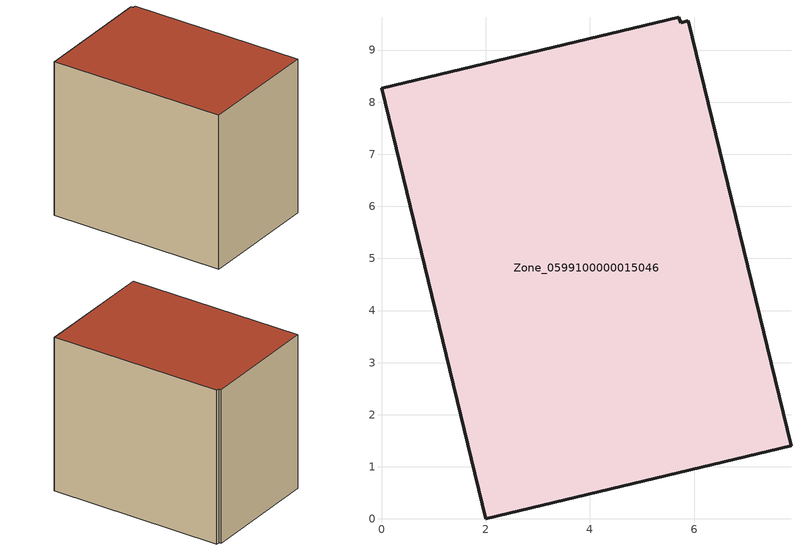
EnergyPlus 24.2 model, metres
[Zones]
Zone_0599100000015046
 floor ground (C_G): 5.71,9.63 5.74,9.53 5.88,9.56 7.86,1.4 2,0 0,8.27 z0
 wall outside (C_F): 2,0 7.86,1.4 5.88,9.56 5.74,9.53 5.71,9.63 0,8.27 2,0 z0:7.53
 roof outside (C_R): 5.74,9.53 5.71,9.63 0,8.27 2,0 7.86,1.4 5.88,9.56 z7.53
[BUILDING]
Pand.0599100000015046: North Axis=0; Terrain=City; Loads Convergence Tolerance Value=0.04; Temperature Convergence Tolerance Value=0.4; Solar Distribution=FullExterior; Maximum Number of Warmup Days=25; Minimum Number of Warmup Days=1
[Site:Location]
Rotterdam.The.Hague.AP_ZH_NLD Design_Conditions: Latitude=51.96; Longitude=4.45; Time Zone=1; Elevation=-4.5
[SITE:GROUNDTEMPERATURE:BUILDINGSURFACE]
18, 18, 18, 18, 18, 18, 18, 18, 18, 18, 18, 18
[MATERIAL] Thermal Absorptance=0.9; Solar Absorptance=0.7; Visible Absorptance=0.7
Name | Roughness | Thickness | Conductivity | Density | Specific Heat
G.TI.1965-1974 | MediumSmooth | 0.15 | 0.882353 | 540 | 1210
F.TI.1965-1974 | Rough | 0.3 | 0.697674 | 1920 | 840
R.TI.1965-1974 | MediumRough | 0.2 | 0.232558 | 1500 | 1000
[CONSTRUCTION]
C_G: G.TI.1965-1974
C_F: F.TI.1965-1974
C_R: R.TI.1965-1974
[ZONE]
Zone_0599100000015046: Type=1; Multiplier=1; Ceiling Height=Autocalculate; Volume=Autocalculate; Floor Area=autocalculate; Part of Total Floor Area=Yes
[ZONEINFILTRATION:DESIGNFLOWRATE]
Infil_Zone_0599100000015046: Zone or ZoneList or Space or SpaceList=Zone_0599100000015046; Schedule=AlwaysOn; Design Flow Rate Calculation Method=Flow/Area; Flow Rate per Floor Area=0.003; Constant Term Coefficient=1; Temperature Term Coefficient=0; Velocity Term Coefficient=0; Velocity Squared Term Coefficient=0
[HVACTEMPLATE:ZONE:IDEALLOADSAIRSYSTEM]
Zone_0599100000015046: Maximum Heating Supply Air Temperature=50; Minimum Cooling Supply Air Temperature=13; Maximum Heating Supply Air Humidity Ratio=0.0156; Minimum Cooling Supply Air Humidity Ratio=0.0077; Heating Limit=NoLimit; Cooling Limit=NoLimit; Dehumidification Control Type=ConstantSensibleHeatRatio; Cooling Sensible Heat Ratio=0.7; Dehumidification Setpoint=60; Humidification Control Type=None; Humidification Setpoint=30; Outdoor Air Method=None; Outdoor Air Flow Rate per Person=0.00944; Outdoor Air Flow Rate per Zone Floor Area=0; Outdoor Air Flow Rate per Zone=0; Demand Controlled Ventilation Type=None; Outdoor Air Economizer Type=NoEconomizer; Heat Recovery Type=None; Sensible Heat Recovery Effectiveness=0.7; Latent Heat Recovery Effectiveness=0.65
[ZONECONTROL:THERMOSTAT]
ThermostatControl_Zone_0599100000015046: Zone or ZoneList=Zone_0599100000015046; Control Type Schedule=DualSetpointControlType; Control 1=Thermostat_Zone_0599100000015046; Temperature Difference Between Cutout And Setpoint=0
[THERMOSTATSETPOINT:DUALSETPOINT]
Thermostat_Zone_0599100000015046: Heating Setpoint Temperature Schedule=HeatingSetpoint_Zone_0599100000015046; Cooling Setpoint Temperature Schedule=CoolingSetpoint_Zone_0599100000015046
[SCHEDULE:COMPACT]
HeatingSetpoint_Zone_0599100000015046: Through: 12/31, For: AllDays, Until: 24:00, 21
CoolingSetpoint_Zone_0599100000015046: Through: 12/31, For: AllDays, Until: 24:00, 24
DualSetpointControlType: Through: 12/31, For: AllDays, Until: 24:00, 4
AlwaysOn: Through: 12/31, For: AllDays, Until: 24:00, 1
